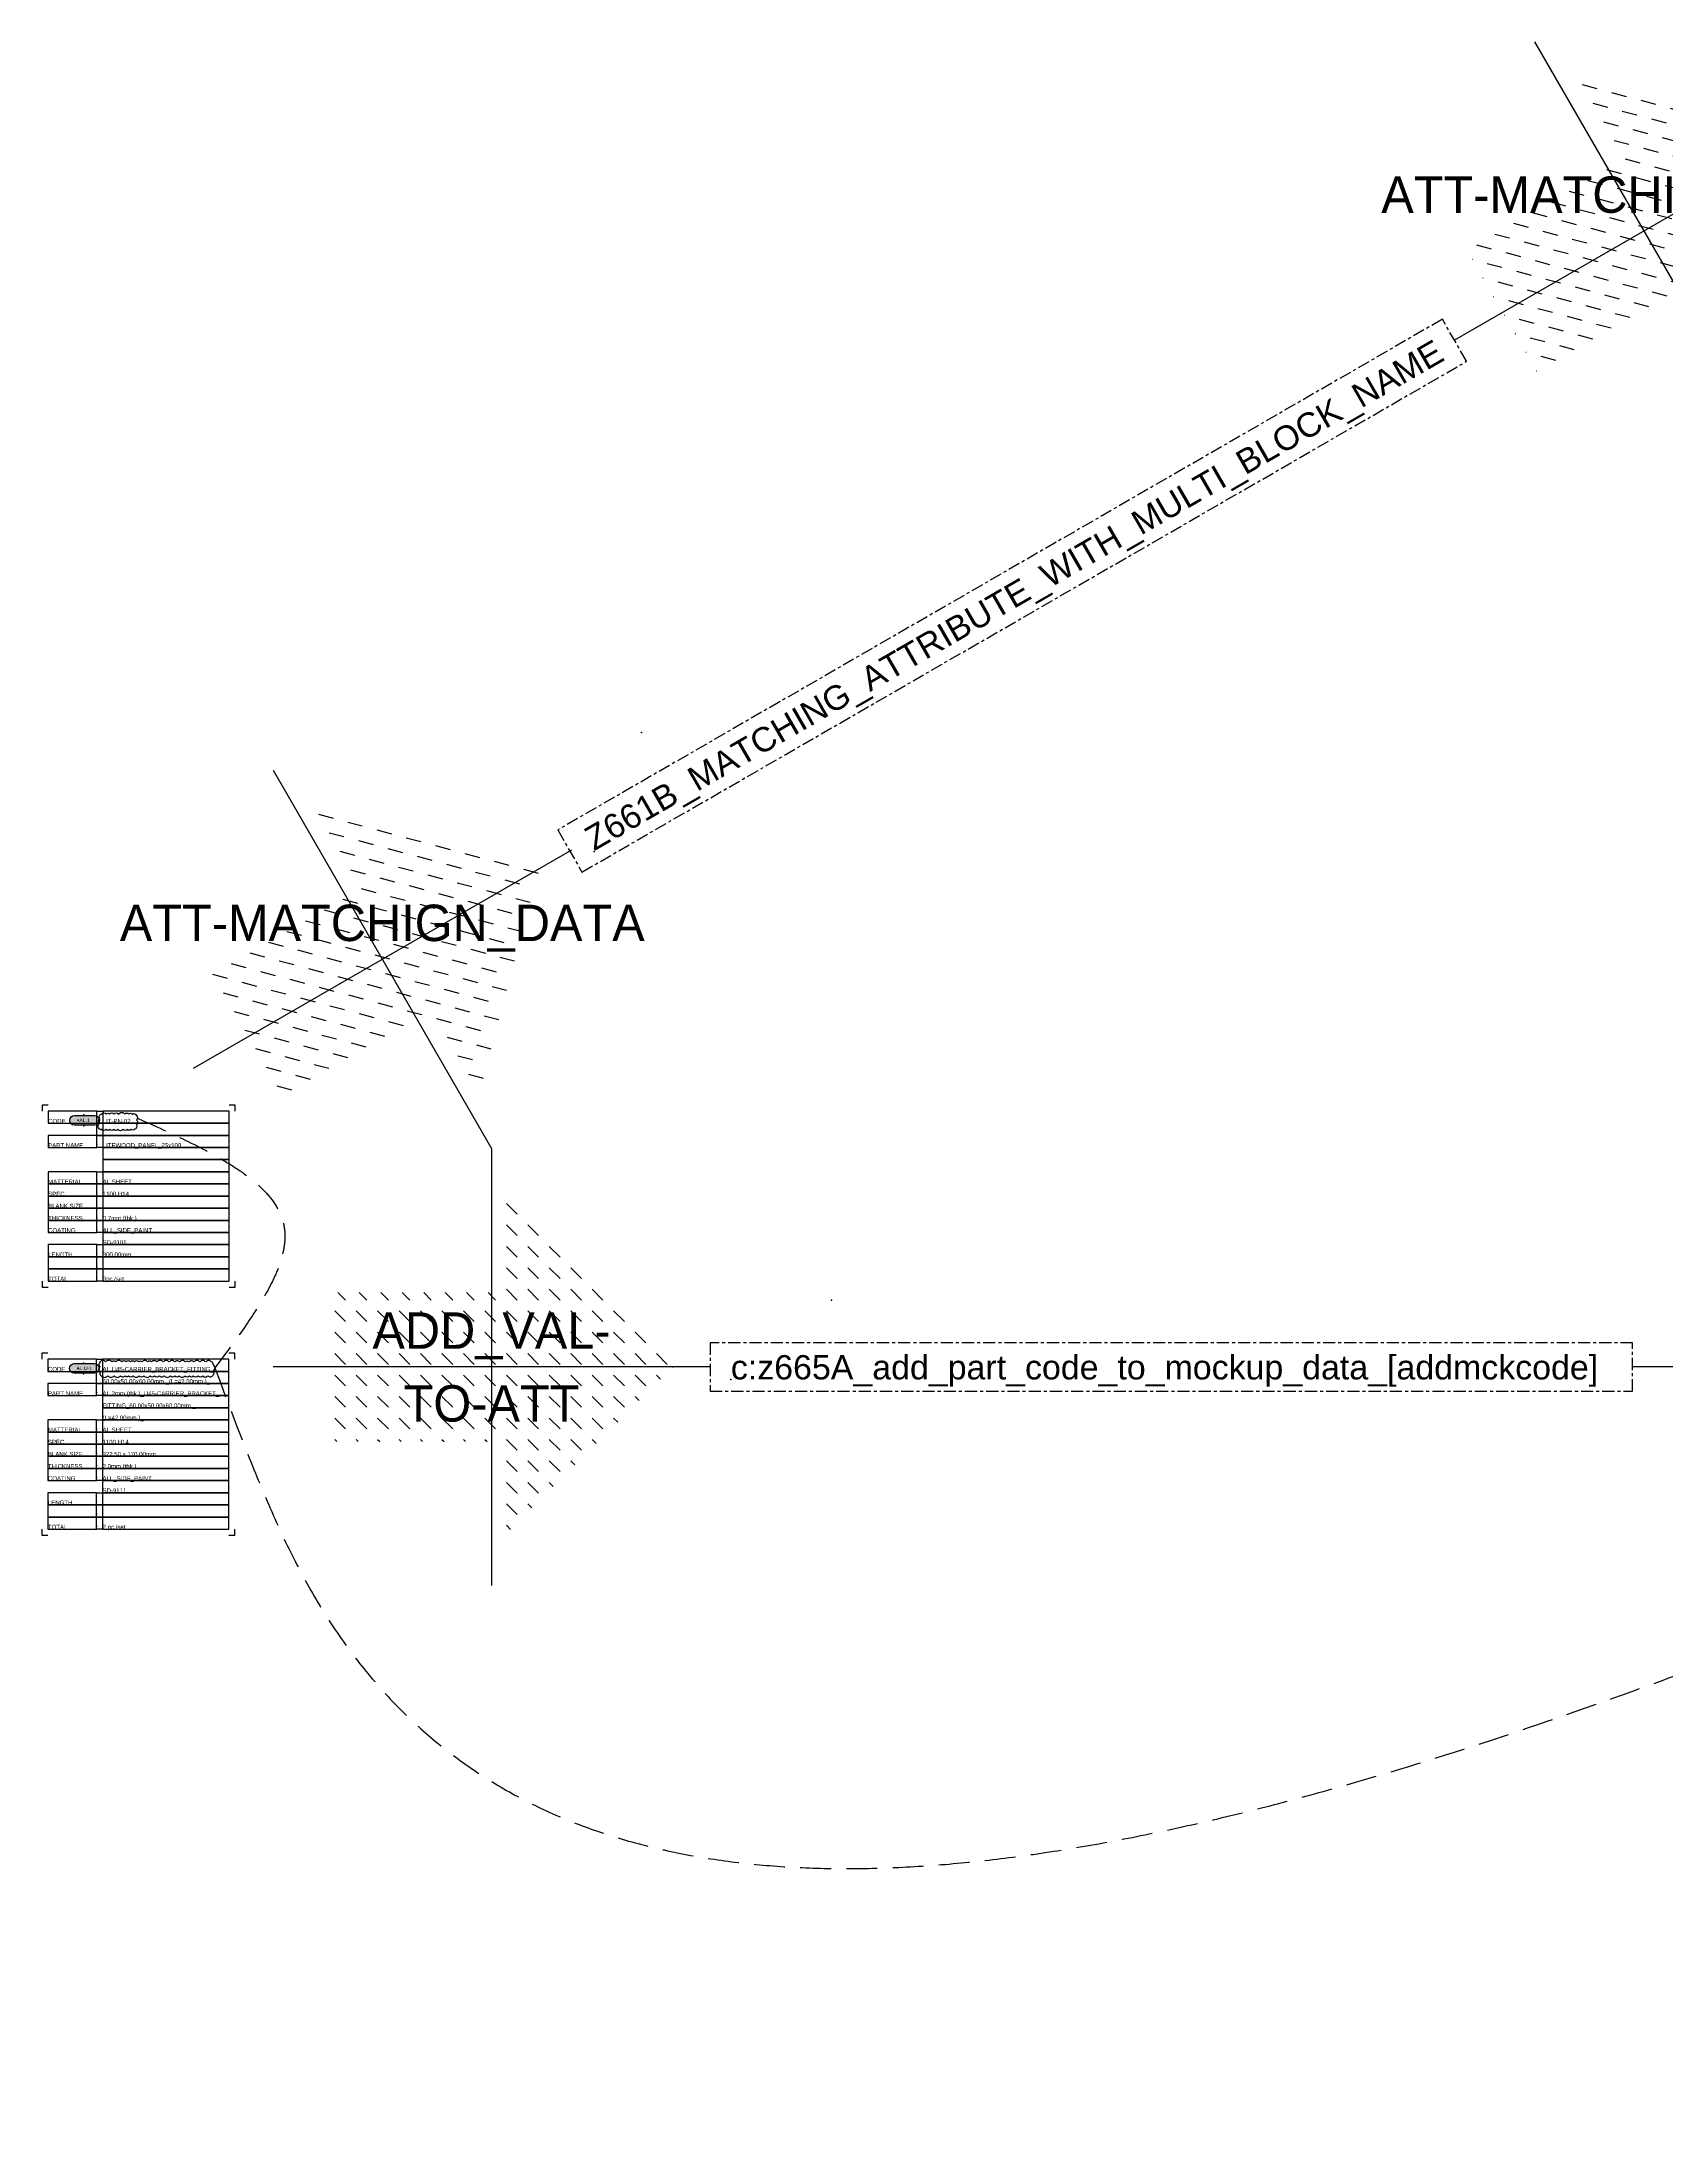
# Model space of a CAD drawing. Header units: millimetres. Extents: x -244126 to 368105, y -173968 to 259060.
# Drawn here: x 232256 to 235601, y 112413 to 116723 of the extents above; entities that cross this region are included whole.
import ezdxf
from ezdxf.enums import TextEntityAlignment as Align

# ---------------------------------------------------------------- set-up
doc = ezdxf.new("R2010")
doc.units = ezdxf.units.MM
doc.header["$MEASUREMENT"] = 0
for name, pattern in [('005_GG_TA_LINE', [13.75, 5, -1.25, 1.25, -1.25, 5]), ('BORDER2', [22.225, 6.35, -3.175, 6.35, -3.175, 0, -3.175]), ('HIDDEN', [9.525, 6.35, -3.175])]:
    doc.linetypes.add(name, pattern=pattern)
for name, color, linetype in [('000 - H A T C H', 8, 'Continuous'), ('000 - SYMBOL CON', 1, 'Continuous'), ('000 - T E X T', 4, 'Continuous'), ('001 - ASCESSORIES', 1, 'Continuous'), ('A04_TUBE SERIES', 7, 'Continuous')]:
    doc.layers.add(name, color=color, linetype=linetype)
doc.styles.add('MtXpl_BrowalliaUPC', font='BrowalliaUPC.ttf')
doc.styles.get("Standard").update_dxf_attribs({"font": 'arial.ttf'})
doc.styles.add('TA', font='Cordia New.ttf', dxfattribs={"height": 4.5})

# ---------------------------------------------------------------- blocks, each defined once
blk = doc.blocks.new('A$C829836ee')
for p in [(0, 3), (0, -3)]:
    blk.add_point(p)
blk = doc.blocks.new('*U4955')
at = {"layer": '000 - H A T C H'}
h = blk.add_hatch(color=250, dxfattribs=at)
h.dxf.hatch_style = 1
edge = h.paths.add_edge_path()
edge.add_arc((10.87, -3.8), 2, 90, 270, ccw=False)
edge.add_line((10.87, -1.8), (19.12, -1.8))
edge.add_arc((19.12, -3.8), 2, -90, 90, ccw=False)
edge.add_line((19.12, -5.8), (10.87, -5.8))
at = {"layer": '000 - SYMBOL CON', "color": 2}
blk.add_lwpolyline([(10.87, -5.8, -1), (10.87, -1.8), (19.12, -1.8, -1), (19.12, -5.8)], format="xyb", close=True, dxfattribs=at)
at = {"layer": 'A04_TUBE SERIES', "color": 3}
blk.add_point((12.41, -3.8), dxfattribs=at)
at = {"layer": 'Defpoints', "color": 250}
for points in [[(0, 2.5), (-2.5, 2.5), (-2.5, 0)], [(77, 0), (77, 2.5), (74.5, 2.5)], [(-2.5, -70), (-2.5, -72.5), (0, -72.5)], [(74.5, -72.5), (77, -72.5), (77, -70)]]:
    blk.add_lwpolyline(points, dxfattribs=at)
for points in [[(0, -5), (20, -5), (20, 0), (0, 0)], [(20, 0), (22.5, 0), (22.5, -5), (20, -5)], [(22.5, -5), (74.5, -5), (74.5, 0), (22.5, 0)], [(20, -5), (22.5, -5), (22.5, -10), (20, -10)], [(22.5, -10), (74.5, -10), (74.5, -5), (22.5, -5)], [(0, -15), (20, -15), (20, -10), (0, -10)], [(20, -10), (22.5, -10), (22.5, -15), (20, -15)], [(22.5, -15), (74.5, -15), (74.5, -10), (22.5, -10)], [(22.5, -20), (74.5, -20), (74.5, -15), (22.5, -15)], [(0, -30), (20, -30), (20, -25), (0, -25)], [(20, -25), (22.5, -25), (22.5, -30), (20, -30)], [(22.5, -25), (74.5, -25), (74.5, -20), (22.5, -20)], [(22.5, -30), (74.5, -30), (74.5, -25), (22.5, -25)], [(0, -35), (20, -35), (20, -30), (0, -30)], [(20, -30), (22.5, -30), (22.5, -35), (20, -35)], [(22.5, -35), (74.5, -35), (74.5, -30), (22.5, -30)], [(0, -40), (20, -40), (20, -35), (0, -35)], [(0, -45), (20, -45), (20, -40), (0, -40)], [(20, -35), (22.5, -35), (22.5, -40), (20, -40)], [(20, -40), (22.5, -40), (22.5, -45), (20, -45)], [(22.5, -40), (74.5, -40), (74.5, -35), (22.5, -35)], [(22.5, -45), (74.5, -45), (74.5, -40), (22.5, -40)], [(0, -50), (20, -50), (20, -45), (0, -45)], [(20, -45), (22.5, -45), (22.5, -50), (20, -50)], [(22.5, -50), (74.5, -50), (74.5, -45), (22.5, -45)], [(22.5, -55), (74.5, -55), (74.5, -50), (22.5, -50)], [(0, -60), (20, -60), (20, -55), (0, -55)], [(0, -65), (20, -65), (20, -60), (0, -60)], [(20, -55), (22.5, -55), (22.5, -60), (20, -60)], [(20, -60), (22.5, -60), (22.5, -65), (20, -65)], [(22.5, -60), (74.5, -60), (74.5, -55), (22.5, -55)], [(22.5, -65), (74.5, -65), (74.5, -60), (22.5, -60)], [(0, -70), (20, -70), (20, -65), (0, -65)], [(20, -65), (22.5, -65), (22.5, -70), (20, -70)], [(22.5, -70), (74.5, -70), (74.5, -65), (22.5, -65)]]:
    blk.add_lwpolyline(points, close=True, dxfattribs=at)
at = {"xscale": 0.7454636594928784, "yscale": 0.7454636594928784, "zscale": 0.7454636594928784}
blk.add_blockref('A$C829836ee', (14.71, -3.8), dxfattribs=at)
at = {"layer": '000 - T E X T', "linetype": 'BORDER2', "style": 'TA'}
for s, p in [('CODE', (0, -5)), ('PART NAME', (0, -15)), (':', (20, -15)), ('SPEC', (0, -35)), ('MATTERIAL', (0, -30)), (':', (20, -30)), (':', (20, -35)), ('BLANK SIZE', (0, -40)), (':', (20, -40)), ('THICKNESS', (0, -45)), ('COATING', (0, -50)), (':', (20, -45)), (':', (20, -50)), ('LENGTH', (0, -60)), (':', (20, -60)), ('TOTAL', (0, -70)), (':', (20, -65)), (':', (20, -70))]:
    blk.add_text(s, height=1.8, dxfattribs=at).set_placement(p)
at = {"layer": '000 - T E X T', "style": 'TA', "flags": 1}
blk.add_attdef('BLK_NAME', (1.99, 0.93), '', height=1.8, dxfattribs=at)
at = {"layer": '000 - T E X T', "style": 'MtXpl_BrowalliaUPC'}
blk.add_attdef('NO.CODE', text='', height=1.49, dxfattribs=at).set_placement((14.98, -3.76), align=Align.MIDDLE_CENTER)
at = {"layer": '000 - T E X T', "style": 'TA'}
for tag, p in [('CODE_VALUE_1', (22.5, -5)), ('CODE_VALUE_2', (22.5, -10)), ('PART_NAME_VALUE_1', (22.5, -15)), ('PART_NAME_VALUE_2', (22.5, -20)), ('PART_NAME_VALUE_3', (22.5, -25)), ('SPEC_VALUE', (22.5, -35)), ('MATTERIAL_VALUE_1', (22.5, -30)), ('BLANK_SIZE_VALUE', (22.5, -40)), ('THICKNESS_VALUE', (22.5, -45)), ('COATING_VALUE_1', (22.5, -50)), ('COATING_VALUE_2', (22.5, -55)), ('LENGTH_VALUE_1', (22.5, -60)), ('TOTAL_VALUE', (22.5, -70)), ('LENGTH_VALUE_2', (22.5, -65))]:
    blk.add_attdef(tag, p, '', height=1.8, dxfattribs=at)
blk = doc.blocks.new('*U5048')
at = {"layer": '000 - H A T C H'}
h = blk.add_hatch(color=250, dxfattribs=at)
h.dxf.hatch_style = 1
edge = h.paths.add_edge_path()
edge.add_arc((10.87, -3.8), 2, 90, 270, ccw=False)
edge.add_line((10.87, -1.8), (19.12, -1.8))
edge.add_arc((19.12, -3.8), 2, -90, 90, ccw=False)
edge.add_line((19.12, -5.8), (10.87, -5.8))
at = {"layer": '000 - SYMBOL CON', "color": 2}
blk.add_lwpolyline([(10.87, -5.8, -1), (10.87, -1.8), (19.12, -1.8, -1), (19.12, -5.8)], format="xyb", close=True, dxfattribs=at)
at = {"layer": 'A04_TUBE SERIES', "color": 3}
blk.add_point((12.41, -3.8), dxfattribs=at)
at = {"layer": 'Defpoints', "color": 250}
for points in [[(0, 2.5), (-2.5, 2.5), (-2.5, 0)], [(77, 0), (77, 2.5), (74.5, 2.5)], [(-2.5, -70), (-2.5, -72.5), (0, -72.5)], [(74.5, -72.5), (77, -72.5), (77, -70)]]:
    blk.add_lwpolyline(points, dxfattribs=at)
for points in [[(0, -5), (20, -5), (20, 0), (0, 0)], [(20, 0), (22.5, 0), (22.5, -5), (20, -5)], [(22.5, -5), (74.5, -5), (74.5, 0), (22.5, 0)], [(20, -5), (22.5, -5), (22.5, -10), (20, -10)], [(22.5, -10), (74.5, -10), (74.5, -5), (22.5, -5)], [(0, -15), (20, -15), (20, -10), (0, -10)], [(20, -10), (22.5, -10), (22.5, -15), (20, -15)], [(22.5, -15), (74.5, -15), (74.5, -10), (22.5, -10)], [(22.5, -20), (74.5, -20), (74.5, -15), (22.5, -15)], [(0, -30), (20, -30), (20, -25), (0, -25)], [(20, -25), (22.5, -25), (22.5, -30), (20, -30)], [(22.5, -25), (74.5, -25), (74.5, -20), (22.5, -20)], [(22.5, -30), (74.5, -30), (74.5, -25), (22.5, -25)], [(0, -35), (20, -35), (20, -30), (0, -30)], [(20, -30), (22.5, -30), (22.5, -35), (20, -35)], [(22.5, -35), (74.5, -35), (74.5, -30), (22.5, -30)], [(0, -40), (20, -40), (20, -35), (0, -35)], [(0, -45), (20, -45), (20, -40), (0, -40)], [(20, -35), (22.5, -35), (22.5, -40), (20, -40)], [(20, -40), (22.5, -40), (22.5, -45), (20, -45)], [(22.5, -40), (74.5, -40), (74.5, -35), (22.5, -35)], [(22.5, -45), (74.5, -45), (74.5, -40), (22.5, -40)], [(0, -50), (20, -50), (20, -45), (0, -45)], [(20, -45), (22.5, -45), (22.5, -50), (20, -50)], [(22.5, -50), (74.5, -50), (74.5, -45), (22.5, -45)], [(22.5, -55), (74.5, -55), (74.5, -50), (22.5, -50)], [(0, -60), (20, -60), (20, -55), (0, -55)], [(0, -65), (20, -65), (20, -60), (0, -60)], [(20, -55), (22.5, -55), (22.5, -60), (20, -60)], [(20, -60), (22.5, -60), (22.5, -65), (20, -65)], [(22.5, -60), (74.5, -60), (74.5, -55), (22.5, -55)], [(22.5, -65), (74.5, -65), (74.5, -60), (22.5, -60)], [(0, -70), (20, -70), (20, -65), (0, -65)], [(20, -65), (22.5, -65), (22.5, -70), (20, -70)], [(22.5, -70), (74.5, -70), (74.5, -65), (22.5, -65)]]:
    blk.add_lwpolyline(points, close=True, dxfattribs=at)
at = {"xscale": 0.7454636594928784, "yscale": 0.7454636594928784, "zscale": 0.7454636594928784}
blk.add_blockref('A$C829836ee', (14.71, -3.8), dxfattribs=at)
at = {"layer": '000 - T E X T', "linetype": 'BORDER2', "style": 'TA'}
for s, p in [('CODE', (0, -5)), ('PART NAME', (0, -15)), (':', (20, -15)), ('SPEC', (0, -35)), ('MATTERIAL', (0, -30)), (':', (20, -30)), (':', (20, -35)), ('BLANK SIZE', (0, -40)), (':', (20, -40)), ('THICKNESS', (0, -45)), ('COATING', (0, -50)), (':', (20, -45)), (':', (20, -50)), ('LENGTH', (0, -60)), (':', (20, -60)), ('TOTAL', (0, -70)), (':', (20, -65)), (':', (20, -70))]:
    blk.add_text(s, height=1.8, dxfattribs=at).set_placement(p)
at = {"layer": '000 - T E X T', "style": 'TA', "flags": 1}
blk.add_attdef('BLK_NAME', (1.99, 0.93), '', height=1.8, dxfattribs=at)
at = {"layer": '000 - T E X T', "style": 'MtXpl_BrowalliaUPC'}
blk.add_attdef('NO.CODE', text='', height=1.49, dxfattribs=at).set_placement((14.98, -3.76), align=Align.MIDDLE_CENTER)
at = {"layer": '000 - T E X T', "style": 'TA'}
for tag, p in [('CODE_VALUE_1', (22.5, -5)), ('CODE_VALUE_2', (22.5, -10)), ('PART_NAME_VALUE_1', (22.5, -15)), ('PART_NAME_VALUE_2', (22.5, -20)), ('PART_NAME_VALUE_3', (22.5, -25)), ('SPEC_VALUE', (22.5, -35)), ('MATTERIAL_VALUE_1', (22.5, -30)), ('BLANK_SIZE_VALUE', (22.5, -40)), ('THICKNESS_VALUE', (22.5, -45)), ('COATING_VALUE_1', (22.5, -50)), ('COATING_VALUE_2', (22.5, -55)), ('LENGTH_VALUE_1', (22.5, -60)), ('TOTAL_VALUE', (22.5, -70)), ('LENGTH_VALUE_2', (22.5, -65))]:
    blk.add_attdef(tag, p, '', height=1.8, dxfattribs=at)
blk = doc.blocks.new('*U4710')
at = {"layer": '000 - H A T C H'}
h = blk.add_hatch(dxfattribs=at)
h.set_pattern_fill('DASH', color=8, scale=250, angle=-45)
h.paths.add_polyline_path([(19.7, -153.6), (19.7, -353.6), (373.3, 0), (19.7, 353.6), (19.7, 153.6), (-335.3, 153.6), (-335.3, -153.6)])
at = {"color": 250}
for p, q in [((0, 450), (0, -450)), ((450, 0), (-450, 0))]:
    blk.add_line(p, q, dxfattribs=at)
at = {"color": 3}
blk.add_point((373.3, 0), dxfattribs=at)
at = {"color": 0, "style": 'TA'}
for tag, p in [('TAG1', (0, 75)), ('TAG2', (0, -75))]:
    blk.add_attdef(tag, text='', height=75, dxfattribs=at).set_placement(p, align=Align.MIDDLE_CENTER)
blk = doc.blocks.new('*U4707')
at = {"color": 0, "linetype": '005_GG_TA_LINE'}
blk.add_lwpolyline([(0, 0), (380, 0), (380, 20), (0, 20)], close=True, dxfattribs=at)
for p in [(50, 37.5), (8.58, 4.88)]:
    blk.add_point(p, dxfattribs=at)
blk.add_attdef('NAMEBLK', (8.58, 4.88), '', height=10, dxfattribs=at)
blk = doc.blocks.new('*U4715')
at = {"layer": '000 - H A T C H'}
h = blk.add_hatch(dxfattribs=at)
h.set_pattern_fill('DASH', color=8, scale=250, angle=-15)
h.paths.add_polyline_path([(93.9, -123.1), (193.9, -296.3), (323.3, 186.6), (-159.7, 316.1), (-59.7, 142.9), (-367.1, -34.6), (-213.6, -300.6)])
at = {"color": 250}
for p, q in [((-225, 389.7), (225, -389.7)), ((389.7, 225), (-389.7, -225))]:
    blk.add_line(p, q, dxfattribs=at)
at = {"color": 3}
blk.add_point((323.3, 186.6), dxfattribs=at)
at = {"color": 0, "style": 'TA'}
for tag, p in [('TAG1', (0, 75)), ('TAG2', (0, -75))]:
    blk.add_attdef(tag, text='', height=75, dxfattribs=at).set_placement(p, align=Align.MIDDLE_CENTER)
blk = doc.blocks.new('*U4708')
at = {"color": 0, "linetype": '005_GG_TA_LINE'}
blk.add_lwpolyline([(0, 0), (420.75, 0), (420.75, 20), (0, 20)], close=True, dxfattribs=at)
for p in [(50, 37.5), (8.58, 4.88)]:
    blk.add_point(p, dxfattribs=at)
blk.add_attdef('NAMEBLK', (8.58, 4.88), '', height=10, dxfattribs=at)

msp = doc.modelspace()

# ---------------------------------------------------------------- linework, layer by layer
at = {"color": 3}
for points in [[(232375.26186, 114483.05478, -0.52056705), (232375.26186, 114495.37835, -0.52056705), (232375.26186, 114505.40816, -0.52056705), (232378.65984, 114514.45115, -0.52056705), (232388.48578, 114514.45115, -0.52056705), (232395.34553, 114514.45115, -0.52056705), (232404.40648, 114514.45115, -0.52056705), (232414.34737, 114514.45115, -0.52056705), (232427.01988, 114514.45115, -0.52056705), (232435.25031, 114514.45115, -0.52056705), (232442.61504, 114514.45115, -0.52056705), (232450.76646, 114511.26698, -0.52056705), (232450.76646, 114502.36066, -0.52056705), (232450.76646, 114492.09241, -0.52056705), (232446.74726, 114483.05478, -0.52056705), (232439.97377, 114483.05478, -0.52056705), (232432.04608, 114483.05478, -0.52056705), (232423.48137, 114483.05478, -0.52056705), (232412.16307, 114483.05478, -0.52056705), (232403.98798, 114483.05478, -0.52056705), (232395.7374, 114483.05478, -0.52056705), (232387.64877, 114483.05478, -0.52056705), (232378.60614, 114483.05478, -0.52056705)], [(232376.06511, 114003.79545, 0.52056705), (232376.06511, 113993.98802, 0.52056705), (232376.06511, 113982.40807, 0.52056705), (232378.59892, 113975.53303, 0.52056705), (232391.79594, 113975.53303, 0.52056705), (232404.99133, 113975.53303, 0.52056705), (232417.87766, 113975.53303, 0.52056705), (232427.98092, 113975.53303, 0.52056705), (232434.85287, 113975.53303, 0.52056705), (232444.29326, 113975.53303, 0.52056705), (232456.33221, 113975.53303, 0.52056705), (232466.21186, 113975.53303, 0.52056705), (232479.35639, 113975.53303, 0.52056705), (232487.92721, 113975.53303, 0.52056705), (232497.80829, 113975.53303, 0.52056705), (232507.89994, 113975.53303, 0.52056705), (232520.87011, 113975.53303, 0.52056705), (232530.20551, 113975.53303, 0.52056705), (232538.85202, 113975.53303, 0.52056705), (232550.78577, 113975.53303, 0.52056705), (232559.87052, 113975.53303, 0.52056705), (232567.77624, 113975.53303, 0.52056705), (232577.79486, 113975.53303, 0.52056705), (232587.55346, 113975.53303, 0.52056705), (232597.76963, 113975.53303, 0.52056705), (232608.89657, 113977.14329, 0.52056705), (232608.89657, 113985.19224, 0.52056705), (232608.89657, 113998.35182, 0.52056705), (232605.33195, 114003.79545, 0.52056705), (232593.70256, 114003.79545, 0.52056705), (232581.5621, 114003.79545, 0.52056705), (232569.37463, 114003.79545, 0.52056705), (232558.8429, 114003.79545, 0.52056705), (232551.81164, 114003.79545, 0.52056705), (232539.8435, 114003.79545, 0.52056705), (232529.75876, 114003.79545, 0.52056705), (232518.17169, 114003.79545, 0.52056705), (232505.87741, 114003.79545, 0.52056705), (232492.99168, 114003.79545, 0.52056705), (232481.75477, 114003.79545, 0.52056705), (232474.07611, 114003.79545, 0.52056705), (232462.49128, 114003.79545, 0.52056705), (232455.47284, 114003.79545, 0.52056705), (232446.74922, 114003.79545, 0.52056705), (232438.88298, 114003.79545, 0.52056705), (232429.3848, 114003.79545, 0.52056705), (232420.79344, 114003.79545, 0.52056705), (232408.28817, 114003.79545, 0.52056705), (232400.58713, 114003.79545, 0.52056705), (232387.50547, 114003.79545, 0.52056705)]]:
    msp.add_lwpolyline(points, format="xyb", close=True, dxfattribs=at)
at = {"color": 3, "linetype": 'HIDDEN', "ltscale": 10}
for points in [[(232453.02888, 114506.03725), (232754.67685, 114284.20725), (232612.3218, 113991.77203)], [(232612.3218, 113991.77203), (232809.4428, 113534.23587), (236941.75004, 113894.72118)]]:
    msp.add_spline(points, degree=3, dxfattribs=at)

# ---------------------------------------------------------------- block references
at = {"color": 3}
for p in [(235554.95625, 116333.08362), (232957.09745, 114833.20915)]:
    msp.add_blockref('*U4715', p, dxfattribs=at).add_auto_attribs({'TAG1': 'ATT-MATCHIGN_DATA'})
at = {"color": 2}
for p in [(233182.09745, 113993.49771), (235982.09745, 113993.49771)]:
    msp.add_blockref('*U4710', p, dxfattribs=at).add_auto_attribs({'TAG1': 'ADD_VAL-', 'TAG2': 'TO-ATT'})
at = {"layer": '000 - T E X T', "color": 8, "xscale": 5, "yscale": 5, "zscale": 5}
for name, p, values in [('*U5048', (232269.01186, 114520.55478), {'NO.CODE': 'AL.1', 'CODE_VALUE_1': 'LIT-PN-02', 'PART_NAME_VALUE_1': 'LITEWOOD_PANEL_25x100', 'MATTERIAL_VALUE_1': 'AL.SHEET', 'SPEC_VALUE': '1100 H14', 'THICKNESS_VALUE': '0.7mm.(thk.)', 'COATING_VALUE_1': 'ALL_SIDE_PAINT', 'COATING_VALUE_2': 'SD-9101', 'LENGTH_VALUE_1': '300.00mm.', 'TOTAL_VALUE': '3pc./set'}), ('*U4955', (232268.57713, 114009.51803), {'NO.CODE': 'AL.U-1', 'CODE_VALUE_1': 'AL.U45-CARRIER_BRACKET_FITTING_', 'CODE_VALUE_2': '60.00x50.00x60.00mm._(L=42.00mm.)_', 'PART_NAME_VALUE_1': 'AL.2mm.(thk.)_U45-CARRIER_BRACKET_', 'PART_NAME_VALUE_2': 'FITTING_60.00x50.00x60.00mm._', 'PART_NAME_VALUE_3': '(L=42.00mm.)_', 'MATTERIAL_VALUE_1': 'AL.SHEET', 'SPEC_VALUE': '1100 H14', 'BLANK_SIZE_VALUE': '322.50 x 170.00mm.', 'THICKNESS_VALUE': '2.0mm.(thk.)', 'COATING_VALUE_1': 'ALL_SIDE_PAINT', 'COATING_VALUE_2': 'SD-9111', 'TOTAL_VALUE': '2 pc./set'})]:
    msp.add_blockref(name, p, dxfattribs=at).add_auto_attribs(values)
at = {"layer": '001 - ASCESSORIES', "color": 3, "linetype": '005_GG_TA_LINE', "xscale": 5, "yscale": 5, "zscale": 5, "rotation": 29.99999999999999}
msp.add_blockref('*U4708', (233368.34678, 115012.90903), dxfattribs=at).add_auto_attribs({'NAMEBLK': 'Z661B_MATCHING_ATTRIBUTE_WITH_MULTI_BLOCK_NAME'})
at = {"layer": '001 - ASCESSORIES', "color": 2, "linetype": '005_GG_TA_LINE', "xscale": 5, "yscale": 5, "zscale": 5}
msp.add_blockref('*U4707', (233632.09745, 113943.49771), dxfattribs=at).add_auto_attribs({'NAMEBLK': 'c:z665A_add_part_code_to_mockup_data_[addmckcode]'})

doc.saveas('drawing.dxf')
